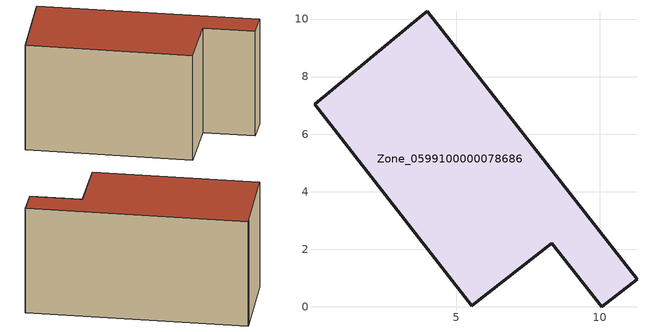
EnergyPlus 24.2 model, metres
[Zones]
Zone_0599100000078686
 floor ground (C_G): 10.06,0 8.32,2.2 5.54,0.03 0.08,7.04 3.85,10.15 3.99,10.27 11.29,0.96 z0
 wall outside (C_F): 8.32,2.2 10.06,0 11.29,0.96 3.99,10.27 3.85,10.15 0.08,7.04 5.54,0.03 8.32,2.2 z0:6.01
 roof outside (C_R): 3.85,10.15 0.08,7.04 5.54,0.03 8.32,2.2 10.06,0 11.29,0.96 3.99,10.27 z6.01
[BUILDING]
Pand.0599100000078686: North Axis=0; Terrain=City; Loads Convergence Tolerance Value=0.04; Temperature Convergence Tolerance Value=0.4; Solar Distribution=FullExterior; Maximum Number of Warmup Days=25; Minimum Number of Warmup Days=1
[Site:Location]
Rotterdam.The.Hague.AP_ZH_NLD Design_Conditions: Latitude=51.96; Longitude=4.45; Time Zone=1; Elevation=-4.5
[SITE:GROUNDTEMPERATURE:BUILDINGSURFACE]
18, 18, 18, 18, 18, 18, 18, 18, 18, 18, 18, 18
[MATERIAL] Thermal Absorptance=0.9; Solar Absorptance=0.7; Visible Absorptance=0.7
Name | Roughness | Thickness | Conductivity | Density | Specific Heat
G.TI.1975-1991 | MediumSmooth | 0.15 | 0.288461 | 540 | 1210
F.TI.1975-1991 | Rough | 0.3 | 0.230769 | 1920 | 840
R.TI.1975-1991 | MediumRough | 0.2 | 0.153846 | 1500 | 1000
[CONSTRUCTION]
C_G: G.TI.1975-1991
C_F: F.TI.1975-1991
C_R: R.TI.1975-1991
[ZONE]
Zone_0599100000078686: Type=1; Multiplier=1; Ceiling Height=Autocalculate; Volume=Autocalculate; Floor Area=autocalculate; Part of Total Floor Area=Yes
[ZONEINFILTRATION:DESIGNFLOWRATE]
Infil_Zone_0599100000078686: Zone or ZoneList or Space or SpaceList=Zone_0599100000078686; Schedule=AlwaysOn; Design Flow Rate Calculation Method=Flow/Area; Flow Rate per Floor Area=0.003; Constant Term Coefficient=1; Temperature Term Coefficient=0; Velocity Term Coefficient=0; Velocity Squared Term Coefficient=0
[HVACTEMPLATE:ZONE:IDEALLOADSAIRSYSTEM]
Zone_0599100000078686: Maximum Heating Supply Air Temperature=50; Minimum Cooling Supply Air Temperature=13; Maximum Heating Supply Air Humidity Ratio=0.0156; Minimum Cooling Supply Air Humidity Ratio=0.0077; Heating Limit=NoLimit; Cooling Limit=NoLimit; Dehumidification Control Type=ConstantSensibleHeatRatio; Cooling Sensible Heat Ratio=0.7; Dehumidification Setpoint=60; Humidification Control Type=None; Humidification Setpoint=30; Outdoor Air Method=None; Outdoor Air Flow Rate per Person=0.00944; Outdoor Air Flow Rate per Zone Floor Area=0; Outdoor Air Flow Rate per Zone=0; Demand Controlled Ventilation Type=None; Outdoor Air Economizer Type=NoEconomizer; Heat Recovery Type=None; Sensible Heat Recovery Effectiveness=0.7; Latent Heat Recovery Effectiveness=0.65
[ZONECONTROL:THERMOSTAT]
ThermostatControl_Zone_0599100000078686: Zone or ZoneList=Zone_0599100000078686; Control Type Schedule=DualSetpointControlType; Control 1=Thermostat_Zone_0599100000078686; Temperature Difference Between Cutout And Setpoint=0
[THERMOSTATSETPOINT:DUALSETPOINT]
Thermostat_Zone_0599100000078686: Heating Setpoint Temperature Schedule=HeatingSetpoint_Zone_0599100000078686; Cooling Setpoint Temperature Schedule=CoolingSetpoint_Zone_0599100000078686
[SCHEDULE:COMPACT]
HeatingSetpoint_Zone_0599100000078686: Through: 12/31, For: AllDays, Until: 24:00, 21
CoolingSetpoint_Zone_0599100000078686: Through: 12/31, For: AllDays, Until: 24:00, 24
DualSetpointControlType: Through: 12/31, For: AllDays, Until: 24:00, 4
AlwaysOn: Through: 12/31, For: AllDays, Until: 24:00, 1
